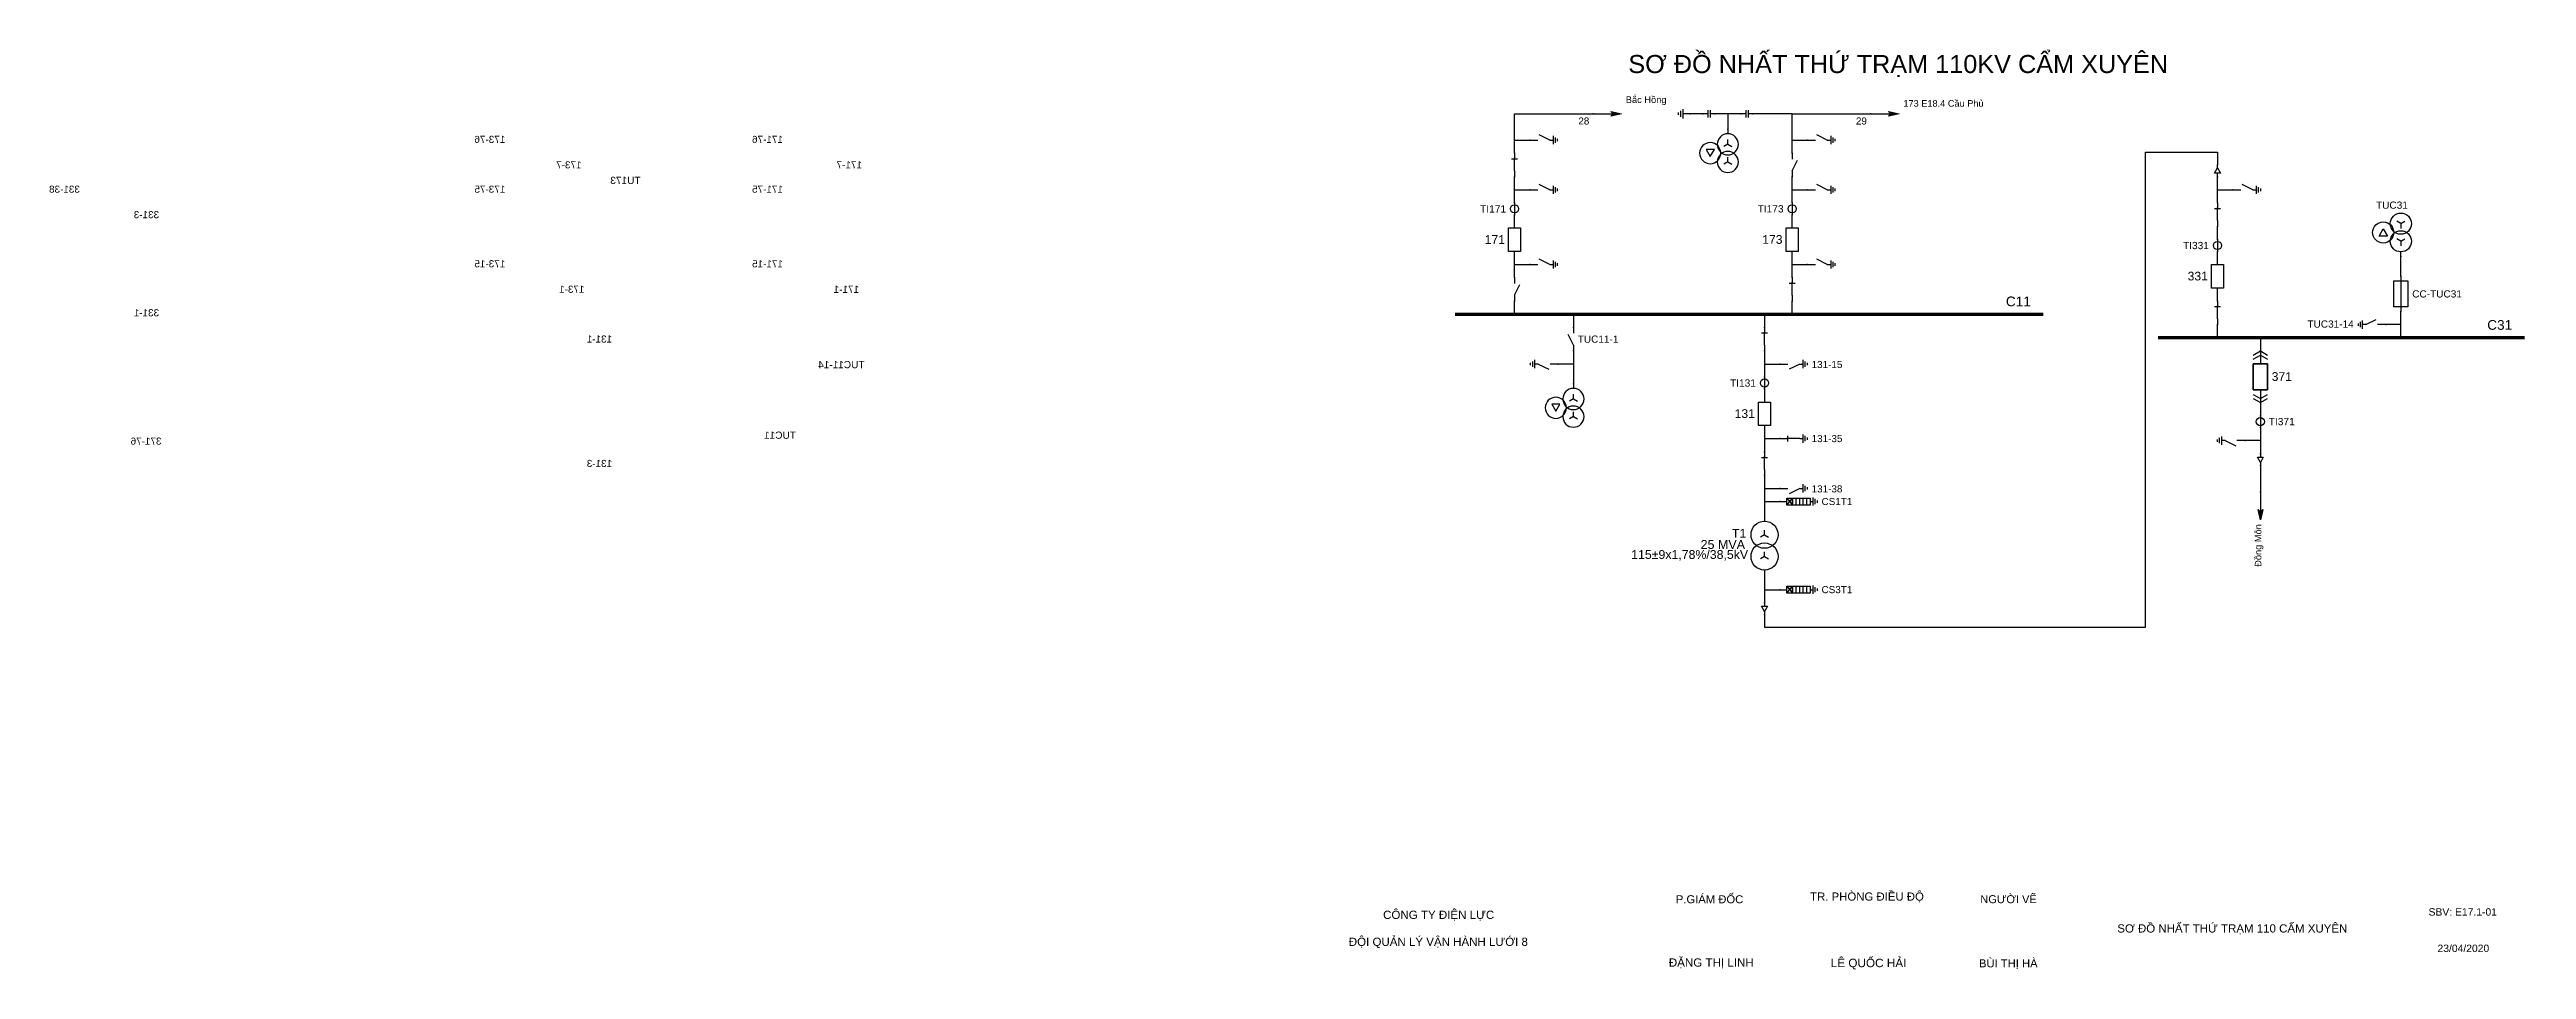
# Model space of a CAD drawing. Header units: millimetres. Extents: x -239 to 288, y 7 to 203.
import ezdxf

# ---------------------------------------------------------------- set-up
doc = ezdxf.new("R2010")
doc.units = ezdxf.units.MM
for name, color, linetype, lineweight in [('BUSBAR_110KV', 1, 'Continuous', 50), ('BUSBAR_35KV', 30, 'Continuous', 50), ('GROUND', 3, 'Continuous', 25), ('HV_110KV', 1, 'Continuous', 25), ('MV_35KV', 30, 'Continuous', 25)]:
    doc.layers.add(name, color=color, linetype=linetype, lineweight=lineweight)
doc.layers.add('SYM_PORTS', color=8, linetype='Continuous', plot=False)
doc.layers.add('TEXT', color=7, linetype='Continuous')
doc.styles.add('SLD_TEXT', font='arial.ttf')

# ---------------------------------------------------------------- blocks, each defined once
blk = doc.blocks.new('SYM_DISCONNECTOR_OPEN')
at = {"lineweight": 25}
for points in [[(0, -1.25), (-1.125, 1)], [(0, 2.5), (0, 1.25)], [(0, -1.25), (0, -2.5)]]:
    blk.add_lwpolyline(points, dxfattribs=at)
at = {"layer": 'SYM_PORTS'}
for p in [(0, 2.5), (0, -2.5)]:
    blk.add_point(p, dxfattribs=at)
blk.add_attdef('DEVICE_CODE', (1, -0.5), '', height=2)
blk = doc.blocks.new('SYM_EARTHING_SWITCH_OPEN')
at = {"lineweight": 25}
for points in [[(0, -1.25), (-1.125, 1)], [(0, 3), (0, 1.25)], [(-0.875, -2), (0.875, -2)], [(-0.5625, -2.4375), (0.5625, -2.4375)], [(-0.25, -2.875), (0.25, -2.875)], [(0, -1.25), (0, -2)]]:
    blk.add_lwpolyline(points, dxfattribs=at)
at = {"layer": 'SYM_PORTS'}
blk.add_point((0, 3), dxfattribs=at)
blk.add_attdef('DEVICE_CODE', (1.875, 0), '', height=2)
blk = doc.blocks.new('SYM_CIRCUIT_BREAKER')
at = {"lineweight": 25}
blk.add_lwpolyline([(-1.25, 2.5), (1.25, 2.5), (1.25, -2.5), (-1.25, -2.5)], close=True, dxfattribs=at)
at = {"layer": 'SYM_PORTS'}
for p in [(0, 2.5), (0, -2.5)]:
    blk.add_point(p, dxfattribs=at)
blk.add_attdef('DEVICE_CODE', (2.25, -0.5), '', height=2)
at = {"flags": 1}
blk.add_attdef('RATING', (2.25, -3.5), '', height=2, dxfattribs=at)
blk = doc.blocks.new('SYM_CURRENT_TRANSFORMER')
at = {"lineweight": 25}
blk.add_lwpolyline([(0, 1.25), (0, -1.25)], dxfattribs=at)
blk.add_circle((0, 0), 0.875, dxfattribs=at)
at = {"layer": 'SYM_PORTS'}
for p in [(0, 1.25), (0, -1.25)]:
    blk.add_point(p, dxfattribs=at)
blk.add_attdef('DEVICE_CODE', (1.875, -1.75), '', height=2)
at = {"flags": 1}
blk.add_attdef('RATIO', (1.875, -4.75), '', height=2, dxfattribs=at)
blk = doc.blocks.new('SYM_DISCONNECTOR_CLOSED')
at = {"lineweight": 25}
for points in [[(-0.625, 1.25), (0.625, 1.25)], [(0, 2.5), (0, 1.25)], [(0, -1.25), (0, 1.5)], [(0, -1.25), (0, -2.5)]]:
    blk.add_lwpolyline(points, dxfattribs=at)
at = {"layer": 'SYM_PORTS'}
for p in [(0, 2.5), (0, -2.5)]:
    blk.add_point(p, dxfattribs=at)
blk.add_attdef('DEVICE_CODE', (1.625, -0.5), '', height=2)
blk = doc.blocks.new('SYM_LINE_FEEDER_ARROW')
blk.add_hatch(color=7).paths.add_polyline_path([(0, -3), (-0.5, -0.75), (0, -1.25), (0.5, -0.75)])
at = {"lineweight": 25}
blk.add_lwpolyline([(0, 3), (0, -1.25)], dxfattribs=at)
blk.add_lwpolyline([(0, -3), (-0.5, -0.75), (0, -1.25), (0.5, -0.75)], close=True, dxfattribs=at)
at = {"layer": 'SYM_PORTS'}
blk.add_point((0, 3), dxfattribs=at)
blk.add_attdef('LINE_NAME', (1.5, 0), '', height=2)
blk = doc.blocks.new('SYM_COUPLING_CAPACITOR')
at = {"lineweight": 25}
for points in [[(-0.75, 0.25), (0.75, 0.25)], [(0, 1.25), (0, 0.25)], [(-0.75, -0.25), (0.75, -0.25)], [(0, -0.25), (0, -1.25)]]:
    blk.add_lwpolyline(points, dxfattribs=at)
at = {"layer": 'SYM_PORTS'}
for p in [(0, 1.25), (0, -1.25)]:
    blk.add_point(p, dxfattribs=at)
blk.add_attdef('DEVICE_CODE', (1.75, -1.75), '', height=2)
blk = doc.blocks.new('SYM_VOLTAGE_TRANSFORMER')
at = {"lineweight": 25}
for points in [[(0, 1.375), (-0.8625, 0.875)], [(0, 4.625), (0, 3.625)], [(0, 1.375), (0, 2.375)], [(0, 1.375), (0.8625, 0.875)], [(0, -2.375), (-0.8625, -2.875)], [(0, -2.375), (0, -1.375)], [(0, -2.375), (0.8625, -2.875)]]:
    blk.add_lwpolyline(points, dxfattribs=at)
blk.add_lwpolyline([(2.875, 0.25), (4.625, 0.25), (3.75, -1.25)], close=True, dxfattribs=at)
for centre in [(0, 1.375), (3.75, -0.5), (0, -2.375)]:
    blk.add_circle(centre, 2.25, dxfattribs=at)
at = {"layer": 'SYM_PORTS'}
blk.add_point((0, 4.625), dxfattribs=at)
blk.add_attdef('DEVICE_CODE', (7, 1.625), '', height=2)
at = {"flags": 1}
blk.add_attdef('RATIO', (7, -1.375), '', height=2, dxfattribs=at)
blk = doc.blocks.new('SYM_GROUND_SYMBOL')
at = {"lineweight": 25}
for points in [[(0, 1.25), (0, -0.25)], [(-1, -0.25), (1, -0.25)], [(-0.625, -0.75), (0.625, -0.75)], [(-0.25, -1.25), (0.25, -1.25)]]:
    blk.add_lwpolyline(points, dxfattribs=at)
at = {"layer": 'SYM_PORTS'}
blk.add_point((0, 1.25), dxfattribs=at)
blk = doc.blocks.new('SYM_EARTHING_SWITCH_CLOSED')
at = {"lineweight": 25}
for points in [[(-0.625, 1.25), (0.625, 1.25)], [(0, 3), (0, 1.25)], [(0, -1.25), (0, 1.5)], [(-0.875, -2), (0.875, -2)], [(-0.5625, -2.4375), (0.5625, -2.4375)], [(-0.25, -2.875), (0.25, -2.875)], [(0, -1.25), (0, -2)]]:
    blk.add_lwpolyline(points, dxfattribs=at)
at = {"layer": 'SYM_PORTS'}
blk.add_point((0, 3), dxfattribs=at)
blk.add_attdef('DEVICE_CODE', (1.875, 0), '', height=2)
blk = doc.blocks.new('SYM_SURGE_ARRESTER')
at = {"lineweight": 25}
for points in [[(-0.75, 2.5), (0.75, 2.5), (0.75, 1.25), (-0.75, 1.25)], [(-0.75, 1.25), (0.75, 1.25), (0.75, -2.5), (-0.75, -2.5)]]:
    blk.add_lwpolyline(points, close=True, dxfattribs=at)
for points in [[(-0.75, 2.5), (0.75, 1.25)], [(0.75, 2.5), (-0.75, 1.25)], [(-0.75, 0.5), (0.75, 0.5)], [(0, 4), (0, 2.5)], [(-0.875, -3.125), (0.875, -3.125)], [(-0.75, -0.25), (0.75, -0.25)], [(-0.75, -1), (0.75, -1)], [(-0.75, -1.75), (0.75, -1.75)], [(-0.5625, -3.5625), (0.5625, -3.5625)], [(-0.25, -4), (0.25, -4)], [(0, -2.5), (0, -3.125)]]:
    blk.add_lwpolyline(points, dxfattribs=at)
at = {"layer": 'SYM_PORTS'}
blk.add_point((0, 4), dxfattribs=at)
blk.add_attdef('DEVICE_CODE', (1.875, 1), '', height=2)
blk = doc.blocks.new('SYM_TRANSFORMER_2W')
at = {"lineweight": 25}
for points in [[(0, 2.3125), (-0.8625, 1.8125)], [(0, 2.3125), (0, 3.3125)], [(0, 2.3125), (0.8625, 1.8125)], [(0, -2.3125), (-0.8625, -2.8125)], [(0, -2.3125), (0, -1.3125)], [(0, -2.3125), (0.8625, -2.8125)]]:
    blk.add_lwpolyline(points, dxfattribs=at)
for centre in [(0, 2.3125), (0, -2.3125)]:
    blk.add_circle(centre, 2.875, dxfattribs=at)
at = {"layer": 'SYM_PORTS'}
for p in [(0, 5.1875), (0, -5.1875)]:
    blk.add_point(p, dxfattribs=at)
blk.add_attdef('DEVICE_CODE', (3.875, 2.1875), '', height=2)
at = {"flags": 1}
for tag, p in [('POWER', (3.875, -0.8125)), ('VOLTAGE_RATIO', (3.875, -3.8125))]:
    blk.add_attdef(tag, p, '', height=2, dxfattribs=at)
blk = doc.blocks.new('SYM_CABLE_TERMINATION')
at = {"lineweight": 25}
blk.add_lwpolyline([(-0.625, 0.5), (0.625, 0.5), (0, -0.625)], close=True, dxfattribs=at)
for points in [[(0, 1.25), (0, 0.5)], [(0, -0.625), (0, -1.25)]]:
    blk.add_lwpolyline(points, dxfattribs=at)
at = {"layer": 'SYM_PORTS'}
for p in [(0, 1.25), (0, -1.25)]:
    blk.add_point(p, dxfattribs=at)
blk = doc.blocks.new('SYM_DRAWOUT_BREAKER')
at = {"lineweight": 25}
for points in [[(-1.5, 4.625), (0, 5.5), (1.5, 4.625)], [(0, 5.5), (0, 2.75)], [(-1.5, 3.75), (0, 4.625), (1.5, 3.75)], [(-1.5, -3.75), (0, -4.625), (1.5, -3.75)], [(-1.5, -4.625), (0, -5.5), (1.5, -4.625)], [(0, -2.75), (0, -5.5)]]:
    blk.add_lwpolyline(points, dxfattribs=at)
at = {"lineweight": 35}
blk.add_lwpolyline([(-1.5, 2.75), (1.5, 2.75), (1.5, -2.75), (-1.5, -2.75)], close=True, dxfattribs=at)
at = {"layer": 'SYM_PORTS'}
for p in [(0, 5.5), (0, -5.5)]:
    blk.add_point(p, dxfattribs=at)
blk.add_attdef('DEVICE_CODE', (2.5, 2.5), '', height=2)
at = {"flags": 1}
blk.add_attdef('RATING', (2.5, -0.5), '', height=2, dxfattribs=at)
blk = doc.blocks.new('SYM_FUSE_DISCONNECTOR')
at = {"lineweight": 25}
blk.add_lwpolyline([(-1.5, 2.75), (1.5, 2.75), (1.5, -2.75), (-1.5, -2.75)], close=True, dxfattribs=at)
blk.add_lwpolyline([(0, 3.75), (0, -3.75)], dxfattribs=at)
at = {"layer": 'SYM_PORTS'}
for p in [(0, 3.75), (0, -3.75)]:
    blk.add_point(p, dxfattribs=at)
blk.add_attdef('DEVICE_CODE', (2.5, 0.75), '', height=2)
at = {"flags": 1}
blk.add_attdef('RATING', (2.5, -2.25), '', height=2, dxfattribs=at)

msp = doc.modelspace()

# ---------------------------------------------------------------- linework, layer by layer
at = {"layer": 'BUSBAR_110KV', "const_width": 0.721}
msp.add_lwpolyline([(60.11, 146.74), (185.27, 146.74)], dxfattribs=at)
at = {"layer": 'BUSBAR_35KV', "const_width": 0.721}
msp.add_lwpolyline([(209.61, 141.74), (287.64, 141.74)], dxfattribs=at)
at = {"layer": 'GROUND'}
msp.add_lwpolyline([(112.87, 189.37), (110.08, 189.37)], dxfattribs=at)
at = {"layer": 'HV_110KV'}
for points in [[(72.79, 183.78), (72.79, 189.37), (89.55, 189.37)], [(118.16, 189.37), (115.37, 189.37)], [(120.95, 189.37), (118.16, 189.37)], [(118.16, 189.37), (118.16, 186.14)], [(131.83, 189.37), (123.45, 189.37)], [(131.83, 183.78), (131.83, 189.37)], [(131.83, 189.37), (148.58, 189.37)], [(72.79, 180.99), (72.79, 183.78)], [(72.79, 183.78), (76.02, 183.78)], [(131.83, 180.99), (131.83, 183.78)], [(131.83, 183.78), (135.06, 183.78)], [(72.79, 173.2), (72.79, 175.99)], [(131.83, 173.2), (131.83, 175.99)], [(72.79, 170.41), (72.79, 173.2)], [(72.79, 173.2), (76.02, 173.2)], [(131.83, 170.41), (131.83, 173.2)], [(131.83, 173.2), (135.06, 173.2)], [(72.79, 165.11), (72.79, 167.91)], [(131.83, 165.11), (131.83, 167.91)], [(72.79, 157.32), (72.79, 160.11)], [(131.83, 157.32), (131.83, 160.11)], [(72.79, 154.53), (72.79, 157.32)], [(72.79, 157.32), (76.02, 157.32)], [(131.83, 154.53), (131.83, 157.32)], [(131.83, 157.32), (135.06, 157.32)], [(72.79, 146.74), (72.79, 149.53)], [(131.83, 146.74), (131.83, 149.53)], [(85.32, 146.74), (85.32, 143.94)], [(125.96, 146.74), (125.96, 143.94)], [(85.32, 138.94), (85.32, 136.15)], [(125.96, 138.94), (125.96, 136.15)], [(85.32, 136.15), (82.09, 136.15)], [(85.32, 136.15), (85.32, 131.96)], [(125.96, 136.15), (129.19, 136.15)], [(125.96, 136.15), (125.96, 133.36)], [(125.96, 130.86), (125.96, 128.07)], [(125.96, 123.07), (125.96, 120.28)], [(125.96, 120.28), (129.19, 120.28)], [(125.96, 120.28), (125.96, 117.48)], [(125.96, 112.48), (125.96, 109.69)], [(125.96, 109.69), (129.19, 109.69)], [(125.96, 109.69), (125.96, 106.9)], [(125.96, 106.9), (129.19, 106.9)], [(125.96, 106.9), (125.96, 102.71)]]:
    msp.add_lwpolyline(points, dxfattribs=at)
at = {"layer": 'MV_35KV'}
for points in [[(125.96, 82.86), (125.96, 80.16), (207, 80.16), (207, 181.19), (222.29, 181.19), (222.29, 178.49)], [(222.29, 173.2), (222.29, 175.99)], [(222.29, 170.41), (222.29, 173.2)], [(222.29, 173.2), (225.53, 173.2)], [(222.29, 162.61), (222.29, 165.41)], [(222.29, 157.32), (222.29, 160.11)], [(261.29, 154.82), (261.29, 159.01)], [(222.29, 149.53), (222.29, 152.32)], [(222.29, 141.74), (222.29, 144.53)], [(261.29, 144.53), (258.06, 144.53)], [(261.29, 144.53), (261.29, 147.32)], [(261.29, 141.74), (261.29, 144.53)], [(231.41, 141.74), (231.41, 138.94)], [(231.41, 127.94), (231.41, 125.15)], [(231.41, 122.65), (231.41, 119.86)], [(231.41, 119.86), (228.18, 119.86)], [(231.41, 119.86), (231.41, 117.07)], [(231.41, 114.57), (231.41, 108.98)], [(125.96, 92.34), (125.96, 88.15)], [(125.96, 88.15), (129.19, 88.15)], [(125.96, 88.15), (125.96, 85.36)]]:
    msp.add_lwpolyline(points, dxfattribs=at)

# ---------------------------------------------------------------- block references
at = {"layer": 'GROUND', "rotation": 270}
msp.add_blockref('SYM_GROUND_SYMBOL', (108.83, 189.37), dxfattribs=at)
at = {"layer": 'HV_110KV'}
for name, p, rotation in [('SYM_LINE_FEEDER_ARROW', (92.55, 189.37), 90), ('SYM_COUPLING_CAPACITOR', (114.12, 189.37), 270), ('SYM_COUPLING_CAPACITOR', (122.2, 189.37), 270), ('SYM_LINE_FEEDER_ARROW', (151.58, 189.37), 90)]:
    msp.add_blockref(name, p, dxfattribs=dict(at, rotation=rotation))
ref = msp.add_blockref('SYM_EARTHING_SWITCH_OPEN', (138.06, 183.78), dxfattribs=dict(at, xscale=-1, rotation=90))
ref.add_attrib('DEVICE_CODE', '173-76', (141.84, 183.18), dxfattribs={"layer": 'TEXT', "extrusion": (0, 0, -1), "height": 1.51, "style": 'SLD_TEXT'})
ref = msp.add_blockref('SYM_VOLTAGE_TRANSFORMER', (118.16, 181.51), dxfattribs=dict(at, xscale=-1))
ref.add_attrib('DEVICE_CODE', 'TU173', (113.06, 174.44), dxfattribs={"layer": 'TEXT', "extrusion": (0, 0, -1), "height": 1.539, "style": 'SLD_TEXT'})
ref = msp.add_blockref('SYM_EARTHING_SWITCH_OPEN', (79.02, 183.78), dxfattribs=dict(at, xscale=-1, rotation=90))
ref.add_attrib('DEVICE_CODE', '171-76', (82.8, 183.18), dxfattribs={"layer": 'TEXT', "extrusion": (0, 0, -1), "height": 1.51, "style": 'SLD_TEXT'})
ref = msp.add_blockref('SYM_DISCONNECTOR_OPEN', (131.83, 178.49), dxfattribs=dict(at, xscale=-1))
ref.add_attrib('DEVICE_CODE', '173-7', (125.62, 177.76), dxfattribs={"layer": 'TEXT', "extrusion": (0, 0, -1), "height": 1.512, "style": 'SLD_TEXT'})
ref = msp.add_blockref('SYM_DISCONNECTOR_CLOSED', (72.79, 178.49), dxfattribs=dict(at, xscale=-1))
ref.add_attrib('DEVICE_CODE', '171-7', (65.96, 177.74), dxfattribs={"layer": 'TEXT', "extrusion": (0, 0, -1), "height": 1.525, "style": 'SLD_TEXT'})
ref = msp.add_blockref('SYM_EARTHING_SWITCH_OPEN', (138.06, 173.2), dxfattribs=dict(at, xscale=-1, rotation=90))
ref.add_attrib('DEVICE_CODE', '173-75', (141.84, 172.59), dxfattribs={"layer": 'TEXT', "extrusion": (0, 0, -1), "height": 1.51, "style": 'SLD_TEXT'})
ref = msp.add_blockref('SYM_EARTHING_SWITCH_OPEN', (79.02, 173.2), dxfattribs=dict(at, xscale=-1, rotation=90))
ref.add_attrib('DEVICE_CODE', '171-75', (82.8, 172.59), dxfattribs={"layer": 'TEXT', "extrusion": (0, 0, -1), "height": 1.51, "style": 'SLD_TEXT'})
ref = msp.add_blockref('SYM_CURRENT_TRANSFORMER', (72.79, 169.16), dxfattribs=at)
ref.add_attrib('DEVICE_CODE', 'TI171', (65.45, 168.37), dxfattribs={"layer": 'TEXT', "height": 1.56, "style": 'SLD_TEXT'})
ref = msp.add_blockref('SYM_CURRENT_TRANSFORMER', (131.83, 169.16), dxfattribs=at)
ref.add_attrib('DEVICE_CODE', 'TI173', (124.49, 168.39), dxfattribs={"layer": 'TEXT', "height": 1.547, "style": 'SLD_TEXT'})
ref = msp.add_blockref('SYM_CIRCUIT_BREAKER', (72.79, 162.61), dxfattribs=at)
ref.add_attrib('DEVICE_CODE', '171', (66.44, 161.71), dxfattribs={"layer": 'TEXT', "height": 1.863, "style": 'SLD_TEXT'})
ref = msp.add_blockref('SYM_CIRCUIT_BREAKER', (131.83, 162.61), dxfattribs=at)
ref.add_attrib('DEVICE_CODE', '173', (125.48, 161.72), dxfattribs={"layer": 'TEXT', "height": 1.847, "style": 'SLD_TEXT'})
ref = msp.add_blockref('SYM_EARTHING_SWITCH_OPEN', (138.06, 157.32), dxfattribs=dict(at, xscale=-1, rotation=90))
ref.add_attrib('DEVICE_CODE', '173-15', (141.84, 156.72), dxfattribs={"layer": 'TEXT', "extrusion": (0, 0, -1), "height": 1.51, "style": 'SLD_TEXT'})
ref = msp.add_blockref('SYM_EARTHING_SWITCH_OPEN', (79.02, 157.32), dxfattribs=dict(at, xscale=-1, rotation=90))
ref.add_attrib('DEVICE_CODE', '171-15', (82.8, 156.72), dxfattribs={"layer": 'TEXT', "extrusion": (0, 0, -1), "height": 1.51, "style": 'SLD_TEXT'})
ref = msp.add_blockref('SYM_DISCONNECTOR_CLOSED', (131.83, 152.03), dxfattribs=dict(at, xscale=-1))
ref.add_attrib('DEVICE_CODE', '173-1', (124.99, 151.3), dxfattribs={"layer": 'TEXT', "extrusion": (0, 0, -1), "height": 1.512, "style": 'SLD_TEXT'})
ref = msp.add_blockref('SYM_DISCONNECTOR_OPEN', (72.79, 152.03), dxfattribs=dict(at, xscale=-1))
ref.add_attrib('DEVICE_CODE', '171-1', (66.58, 151.28), dxfattribs={"layer": 'TEXT', "extrusion": (0, 0, -1), "height": 1.525, "style": 'SLD_TEXT'})
ref = msp.add_blockref('SYM_DISCONNECTOR_CLOSED', (125.96, 141.44), dxfattribs=dict(at, xscale=-1))
ref.add_attrib('DEVICE_CODE', '131-1', (119.12, 140.71), dxfattribs={"layer": 'TEXT', "extrusion": (0, 0, -1), "height": 1.508, "style": 'SLD_TEXT'})
ref = msp.add_blockref('SYM_DISCONNECTOR_OPEN', (85.32, 141.44), dxfattribs=at)
ref.add_attrib('DEVICE_CODE', 'TUC11-1', (86.22, 140.68), dxfattribs={"layer": 'TEXT', "height": 1.532, "style": 'SLD_TEXT'})
ref = msp.add_blockref('SYM_EARTHING_SWITCH_OPEN', (79.09, 136.15), dxfattribs=dict(at, xscale=-1, rotation=270))
ref.add_attrib('DEVICE_CODE', 'TUC11-14', (65.45, 135.26), dxfattribs={"layer": 'TEXT', "extrusion": (0, 0, -1), "height": 1.528, "style": 'SLD_TEXT'})
ref = msp.add_blockref('SYM_EARTHING_SWITCH_OPEN', (132.19, 136.15), dxfattribs=dict(at, rotation=90))
ref.add_attrib('DEVICE_CODE', '131-15', (135.97, 135.3), dxfattribs={"layer": 'TEXT', "height": 1.507, "style": 'SLD_TEXT'})
ref = msp.add_blockref('SYM_VOLTAGE_TRANSFORMER', (85.32, 127.34), dxfattribs=dict(at, xscale=-1))
ref.add_attrib('DEVICE_CODE', 'TUC11', (80.03, 120.25), dxfattribs={"layer": 'TEXT', "extrusion": (0, 0, -1), "height": 1.534, "style": 'SLD_TEXT'})
ref = msp.add_blockref('SYM_CURRENT_TRANSFORMER', (125.96, 132.11), dxfattribs=at)
ref.add_attrib('DEVICE_CODE', 'TI131', (118.62, 131.34), dxfattribs={"layer": 'TEXT', "height": 1.544, "style": 'SLD_TEXT'})
ref = msp.add_blockref('SYM_CIRCUIT_BREAKER', (125.96, 125.57), dxfattribs=at)
ref.add_attrib('DEVICE_CODE', '131', (119.6, 124.68), dxfattribs={"layer": 'TEXT', "height": 1.847, "style": 'SLD_TEXT'})
ref = msp.add_blockref('SYM_DISCONNECTOR_CLOSED', (125.96, 114.98), dxfattribs=dict(at, xscale=-1))
ref.add_attrib('DEVICE_CODE', '131-3', (119.12, 114.25), dxfattribs={"layer": 'TEXT', "extrusion": (0, 0, -1), "height": 1.508, "style": 'SLD_TEXT'})
ref = msp.add_blockref('SYM_EARTHING_SWITCH_CLOSED', (132.19, 120.28), dxfattribs=dict(at, rotation=90))
ref.add_attrib('DEVICE_CODE', '131-35', (135.97, 119.54), dxfattribs={"layer": 'TEXT', "height": 1.507, "style": 'SLD_TEXT'})
ref = msp.add_blockref('SYM_EARTHING_SWITCH_OPEN', (132.19, 109.69), dxfattribs=dict(at, rotation=90))
ref.add_attrib('DEVICE_CODE', '131-38', (135.97, 108.84), dxfattribs={"layer": 'TEXT', "height": 1.507, "style": 'SLD_TEXT'})
ref = msp.add_blockref('SYM_SURGE_ARRESTER', (133.19, 106.9), dxfattribs=dict(at, rotation=90))
ref.add_attrib('DEVICE_CODE', 'CS1T1', (138.09, 106.16), dxfattribs={"layer": 'TEXT', "height": 1.504, "style": 'SLD_TEXT'})
ref = msp.add_blockref('SYM_TRANSFORMER_2W', (125.96, 97.52), dxfattribs=at)
ref.add_attrib('DEVICE_CODE', 'T1', (119.03, 99.21), dxfattribs={"layer": 'TEXT', "height": 1.874, "style": 'SLD_TEXT'})
at = {"layer": 'MV_35KV'}
ref = msp.add_blockref('SYM_EARTHING_SWITCH_OPEN', (228.53, 173.2), dxfattribs=dict(at, xscale=-1, rotation=90))
ref.add_attrib('DEVICE_CODE', '331-38', (232.31, 172.59), dxfattribs={"layer": 'TEXT', "extrusion": (0, 0, -1), "height": 1.507, "style": 'SLD_TEXT'})
at = {"layer": 'MV_35KV', "rotation": 180}
msp.add_blockref('SYM_CABLE_TERMINATION', (222.29, 177.24), dxfattribs=at)
at = {"layer": 'MV_35KV'}
ref = msp.add_blockref('SYM_DISCONNECTOR_CLOSED', (222.29, 167.91), dxfattribs=dict(at, xscale=-1))
ref.add_attrib('DEVICE_CODE', '331-3', (215.46, 167.17), dxfattribs={"layer": 'TEXT', "extrusion": (0, 0, -1), "height": 1.508, "style": 'SLD_TEXT'})
ref = msp.add_blockref('SYM_VOLTAGE_TRANSFORMER', (261.29, 163.63), dxfattribs=dict(at, rotation=180))
ref.add_attrib('DEVICE_CODE', 'TUC31', (256, 169.18), dxfattribs={"layer": 'TEXT', "height": 1.534, "style": 'SLD_TEXT'})
ref = msp.add_blockref('SYM_CURRENT_TRANSFORMER', (222.29, 161.36), dxfattribs=at)
ref.add_attrib('DEVICE_CODE', 'TI331', (214.95, 160.59), dxfattribs={"layer": 'TEXT', "height": 1.544, "style": 'SLD_TEXT'})
ref = msp.add_blockref('SYM_CIRCUIT_BREAKER', (222.29, 154.82), dxfattribs=at)
ref.add_attrib('DEVICE_CODE', '331', (215.94, 153.93), dxfattribs={"layer": 'TEXT', "height": 1.847, "style": 'SLD_TEXT'})
ref = msp.add_blockref('SYM_FUSE_DISCONNECTOR', (261.29, 151.07), dxfattribs=at)
ref.add_attrib('DEVICE_CODE', 'CC-TUC31', (263.7, 150.3), dxfattribs={"layer": 'TEXT', "height": 1.531, "style": 'SLD_TEXT'})
ref = msp.add_blockref('SYM_DISCONNECTOR_CLOSED', (222.29, 147.03), dxfattribs=dict(at, xscale=-1))
ref.add_attrib('DEVICE_CODE', '331-1', (215.46, 146.3), dxfattribs={"layer": 'TEXT', "extrusion": (0, 0, -1), "height": 1.508, "style": 'SLD_TEXT'})
ref = msp.add_blockref('SYM_EARTHING_SWITCH_OPEN', (255.06, 144.53), dxfattribs=dict(at, rotation=270))
ref.add_attrib('DEVICE_CODE', 'TUC31-14', (241.42, 143.89), dxfattribs={"layer": 'TEXT', "height": 1.528, "style": 'SLD_TEXT'})
ref = msp.add_blockref('SYM_DRAWOUT_BREAKER', (231.41, 133.44), dxfattribs=at)
ref.add_attrib('DEVICE_CODE', '371', (233.82, 132.56), dxfattribs={"layer": 'TEXT', "height": 1.847, "style": 'SLD_TEXT'})
ref = msp.add_blockref('SYM_CURRENT_TRANSFORMER', (231.41, 123.9), dxfattribs=at)
ref.add_attrib('DEVICE_CODE', 'TI371', (233.19, 123.13), dxfattribs={"layer": 'TEXT', "height": 1.547, "style": 'SLD_TEXT'})
ref = msp.add_blockref('SYM_EARTHING_SWITCH_OPEN', (225.18, 119.86), dxfattribs=dict(at, xscale=-1, rotation=270))
ref.add_attrib('DEVICE_CODE', '371-76', (214.95, 119), dxfattribs={"layer": 'TEXT', "extrusion": (0, 0, -1), "height": 1.51, "style": 'SLD_TEXT'})
for name, p in [('SYM_CABLE_TERMINATION', (231.41, 115.82)), ('SYM_LINE_FEEDER_ARROW', (231.41, 105.98)), ('SYM_CABLE_TERMINATION', (125.96, 84.11))]:
    msp.add_blockref(name, p, dxfattribs=at)
ref = msp.add_blockref('SYM_SURGE_ARRESTER', (133.19, 88.15), dxfattribs=dict(at, rotation=90))
ref.add_attrib('DEVICE_CODE', 'CS3T1', (138.09, 87.41), dxfattribs={"layer": 'TEXT', "height": 1.504, "style": 'SLD_TEXT'})

# ---------------------------------------------------------------- texts
at = {"layer": 'TEXT', "attachment_point": 7, "style": 'SLD_TEXT'}
for s, insert, char_height in [('SƠ ĐỒ NHẤT THỨ TRẠM 110KV CẨM XUYÊN', (96.99, 197.19), 3.8438), ('Bắc Hồng', (96.45, 191.24), 1.414), ('173 E18.4 Cầu Phủ', (155.49, 190.86), 1.3988), ('28', (86.37, 187.08), 1.498), ('29', (145.4, 187.07), 1.501), ('C11', (177.29, 148.4), 2.071), ('C31', (279.66, 143.4), 2.071), ('115±9x1,78%/38,5kV', (97.61, 94.35), 1.8729), ('25 MVA', (112.37, 96.79), 1.9), ('P.GIÁM ĐỐC', (107.1, 21.42), 1.711), ('TR. PHÒNG ĐIỀU ĐỘ', (135.65, 21.63), 1.7329), ('NGƯỜI VẼ', (171.84, 21.45), 1.688), ('CÔNG TY ĐIỆN LỰC', (44.84, 17.73), 1.757), ('SƠ ĐỒ NHẤT THỨ TRẠM 110 CẨM XUYÊN', (200.98, 14.84), 1.7472), ('SBV: E17.1-01', (267.18, 18.8), 1.5746), ('ĐỘI QUẢN LÝ VẬN HÀNH LƯỚI 8', (37.55, 11.9), 1.7537), ('23/04/2020', (269.08, 11.06), 1.573), ('ĐẶNG THỊ LINH', (105.61, 7.58), 1.7625), ('LÊ QUỐC HẢI', (140.03, 7.37), 1.7889), ('BÙI THỊ HÀ', (171.57, 7.44), 1.708)]:
    msp.add_mtext(s, dxfattribs=dict(at, insert=insert, char_height=char_height))
at = {"layer": 'TEXT', "insert": (232.05, 93.02), "char_height": 1.406, "attachment_point": 7, "rotation": 90, "style": 'SLD_TEXT'}
msp.add_mtext('Đồng Môn', dxfattribs=at)

doc.saveas('drawing.dxf')
